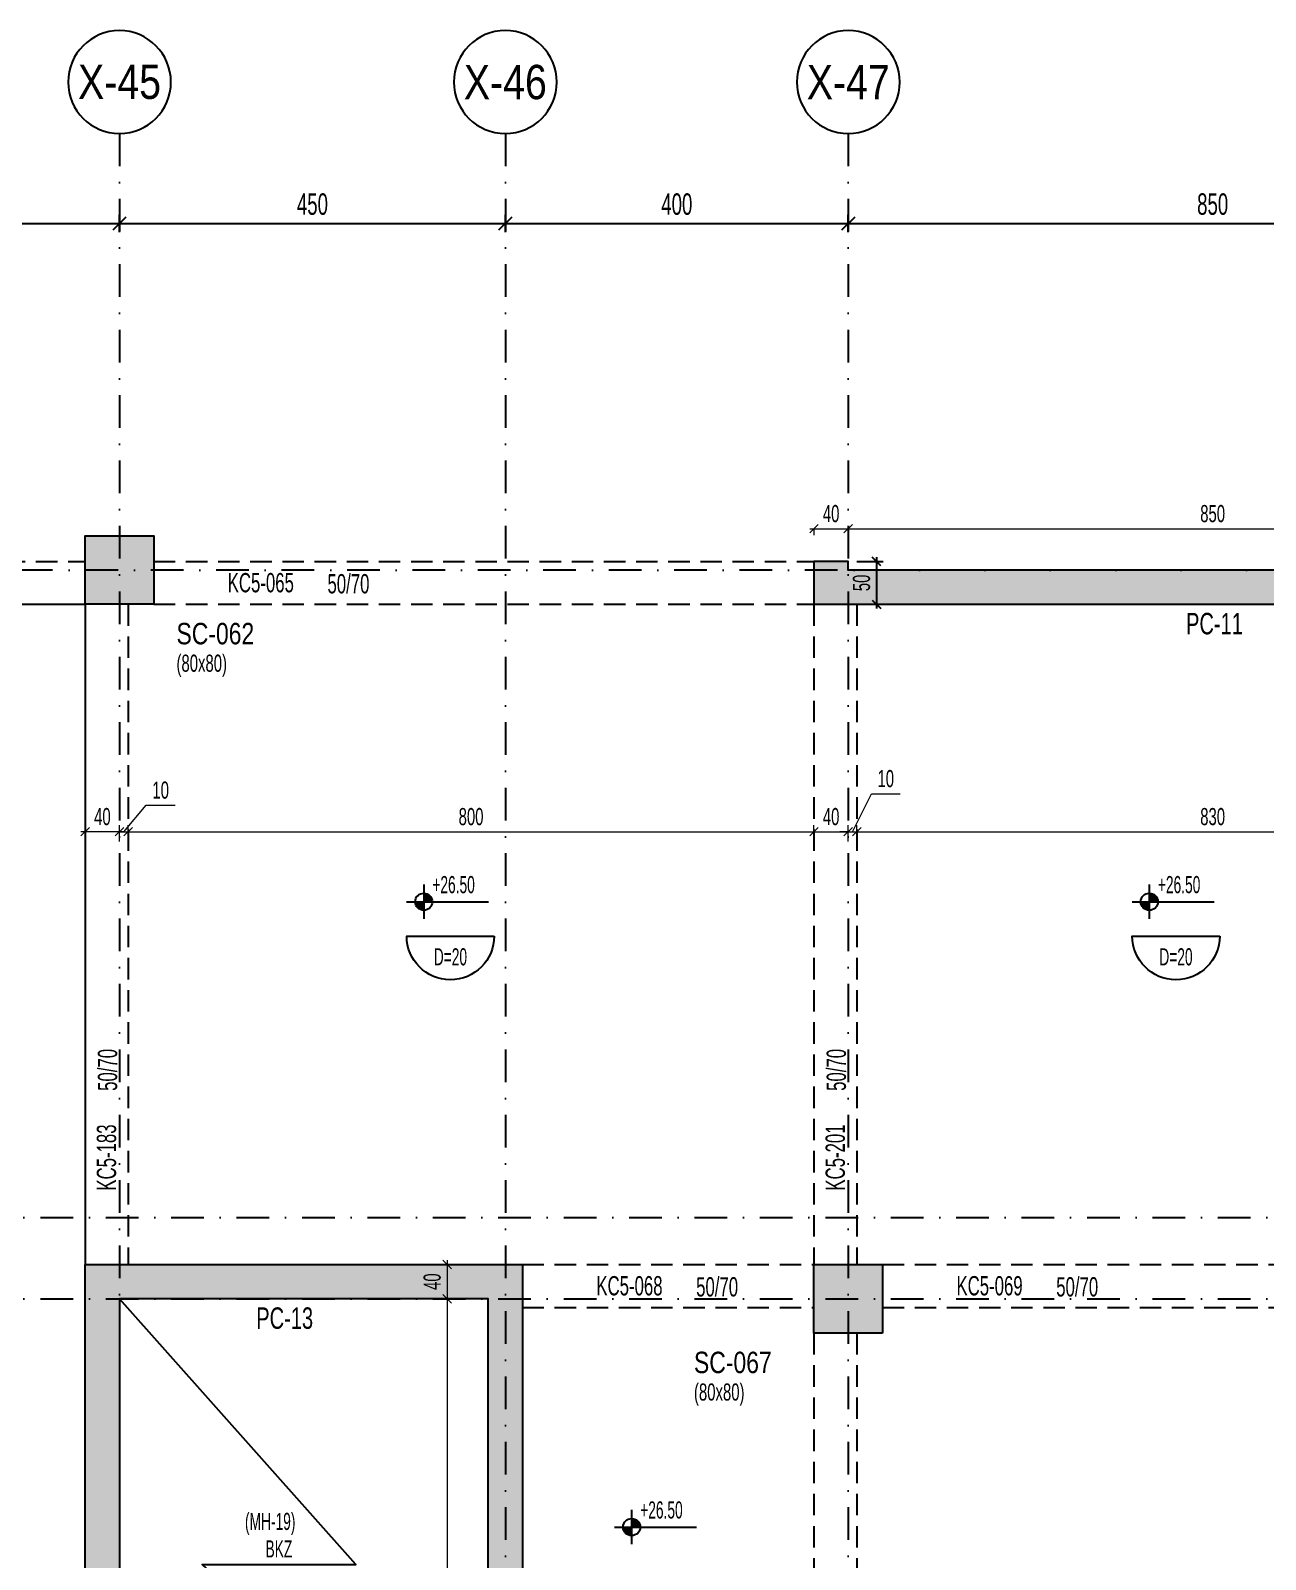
# Model space of a CAD drawing. Header units: millimetres. Extents: x -10495 to 38910, y -777 to 43288.
# Drawn here: x 4146 to 5587, y 2246 to 4029 of the extents above; entities that cross this region are included whole.
import ezdxf
from ezdxf.enums import TextEntityAlignment as Align

# ---------------------------------------------------------------- set-up
doc = ezdxf.new("R2010")
doc.units = ezdxf.units.MM
doc.header["$LTSCALE"] = 100
doc.header["$PDSIZE"] = -100
doc.linetypes.add('DASHDOT', pattern=[25.4, 12.7, -6.35, 0, -6.35])
doc.linetypes.add('HIDDEN', pattern=[0.375, 0.25, -0.125])
for name, color, linetype in [('AKS BALON_ULK', 9, 'Continuous'), ('AKS YAZI_ULK', 20, 'Continuous'), ('AKS_ULK', 8, 'DASHDOT'), ('BOSLUK SEMBOL_ULK', 118, 'Continuous'), ('KOLON-PERDE CEKIRDEK_ULK', 4, 'Continuous'), ('KOT_ULK', 7, 'Continuous'), ('NOTLAR_ULK', 20, 'Continuous'), ('OLCU DIS_ULK', 7, 'Continuous'), ('TARAMA SOLID_ULK', 251, 'Continuous')]:
    doc.layers.add(name, color=color, linetype=linetype)
for name, color, linetype, lineweight in [('DOSEME ISMI_ULK', 244, 'Continuous', 25), ('KIRIS BOYUT_ULK', 232, 'Continuous', 13), ('KIRIS CIZGI DUZ_ULK', 41, 'Continuous', 25), ('KIRIS CIZGI KESIK_ULK', 41, 'HIDDEN', 25), ('KIRIS ISIM_ULK', 221, 'Continuous', 13), ('KOLON BOYUT_ULK', 255, 'Continuous', 13), ('KOLON ISIM_ULK', 91, 'Continuous', 13), ('OLCU IC_ULK', 146, 'Continuous', 18), ('PERDE ISIM_ULK', 153, 'Continuous', 13), ('REV-10_ULK', 52, 'Continuous', 25)]:
    doc.layers.add(name, color=color, linetype=linetype, lineweight=lineweight)
doc.styles.add('ULK-SIMPLXTW.shx', font='ARIALN.TTF')
doc.styles.add('ulkr-simplxtw.shx', font='ulkr-simplxtw.shx', dxfattribs={"width": 0.65})
doc.dimstyles.new('1-100-DIS_ULK', dxfattribs={"dimscale": 100, "dimtxt": 0.25, "dimasz": 0.15, "dimexe": 0.1, "dimexo": 0.1, "dimgap": 0.1, "dimtad": 1, "dimdec": 0, "dimzin": 9, "dimdsep": 46, "dimtxsty": 'ulkr-simplxtw.shx', "dimblk": 'OBLIQUE', "dimcen": 0.1, "dimdle": 0.11, "dimclrd": 256, "dimclre": 256, "dimclrt": 3, "dimadec": 0, "dimazin": 0, "dimtfac": 1, "dimtdec": 0, "dimtix": 1, "dimtmove": 1, "dimatfit": 3, "dimldrblk": 'OBLIQUE', "dimfxl": 1, "dimtolj": 1, "dimtzin": 12, "dimarcsym": 0})
doc.dimstyles.new('1-100-IC_ULK', dxfattribs={"dimscale": 10, "dimtxt": 2, "dimasz": 1, "dimexe": 0.75, "dimexo": 1, "dimgap": 0.75, "dimtad": 1, "dimdec": 1, "dimzin": 9, "dimdsep": 46, "dimtxsty": 'ulkr-simplxtw.shx', "dimblk": 'OBLIQUE', "dimcen": 0.1, "dimdle": 0.5, "dimclrd": 146, "dimclre": 146, "dimclrt": 2, "dimadec": 0, "dimazin": 2, "dimtfac": 1, "dimtdec": 1, "dimtix": 1, "dimtmove": 2, "dimatfit": 3, "dimldrblk": 'OBLIQUE', "dimfxl": 1, "dimtolj": 1, "dimtzin": 0, "dimlwd": -1, "dimlwe": -1, "dimarcsym": 0})

# ---------------------------------------------------------------- blocks, each defined once
blk = doc.blocks.new('AKS SEMBOL_ULK')
at = {"layer": 'AKS BALON_ULK', "linetype": 'ByBlock'}
blk.add_circle((0, -41.2), 60, dxfattribs=at)
at = {"layer": 'AKS YAZI_ULK', "style": 'ULK-SIMPLXTW.shx'}
blk.add_attdef('1', text='', height=40, dxfattribs=at).set_placement((0, -41.2), align=Align.MIDDLE)
blk = doc.blocks.new('_Oblique')
at = {"color": 0, "linetype": 'ByBlock', "lineweight": -2}
blk.add_line((-0.5, -0.5), (0.5, 0.5), dxfattribs=at)
blk = doc.blocks.new('*D1390')
at = {"layer": 'Defpoints', "color": 0, "transparency": 16777216}
for p in [(4250, 3804.1), (3400, 3784.1), (4250, 3784.1)]:
    blk.add_point(p, dxfattribs=at)
at = {"layer": 'OLCU DIS_ULK', "lineweight": -2, "transparency": 16777216}
for p, q in [((3389, 3804.1), (4261, 3804.1)), ((3400, 3794.1), (3400, 3814.1)), ((4250, 3794.1), (4250, 3814.1))]:
    blk.add_line(p, q, dxfattribs=at)
at = {"layer": 'OLCU DIS_ULK', "lineweight": -2, "transparency": 16777216, "xscale": 15, "yscale": 15, "zscale": 15, "rotation": 180}
blk.add_blockref('_Oblique', (3400, 3804.1), dxfattribs=at)
at = {"layer": 'OLCU DIS_ULK', "lineweight": -2, "transparency": 16777216, "xscale": 15, "yscale": 15, "zscale": 15}
blk.add_blockref('_Oblique', (4250, 3804.1), dxfattribs=at)
at = {"layer": 'OLCU DIS_ULK', "color": 3, "transparency": 16777216, "insert": (3825, 3826.6), "char_height": 25, "attachment_point": 5, "style": 'ulkr-simplxtw.shx'}
blk.add_mtext('\\A1;850', dxfattribs=at)
blk = doc.blocks.new('*D1391')
at = {"layer": 'Defpoints', "color": 0, "transparency": 16777216}
for p in [(4700, 3804.1), (4250, 3784.1), (4700, 3784.1)]:
    blk.add_point(p, dxfattribs=at)
at = {"layer": 'OLCU DIS_ULK', "lineweight": -2, "transparency": 16777216}
for p, q in [((4239, 3804.1), (4711, 3804.1)), ((4250, 3794.1), (4250, 3814.1)), ((4700, 3794.1), (4700, 3814.1))]:
    blk.add_line(p, q, dxfattribs=at)
at = {"layer": 'OLCU DIS_ULK', "lineweight": -2, "transparency": 16777216, "xscale": 15, "yscale": 15, "zscale": 15, "rotation": 180}
blk.add_blockref('_Oblique', (4250, 3804.1), dxfattribs=at)
at = {"layer": 'OLCU DIS_ULK', "lineweight": -2, "transparency": 16777216, "xscale": 15, "yscale": 15, "zscale": 15}
blk.add_blockref('_Oblique', (4700, 3804.1), dxfattribs=at)
at = {"layer": 'OLCU DIS_ULK', "color": 3, "transparency": 16777216, "insert": (4475, 3826.6), "char_height": 25, "attachment_point": 5, "style": 'ulkr-simplxtw.shx'}
blk.add_mtext('\\A1;450', dxfattribs=at)
blk = doc.blocks.new('*D1392')
at = {"layer": 'Defpoints', "color": 0, "transparency": 16777216}
for p in [(5100, 3804.1), (4700, 3784.1), (5100, 3784.1)]:
    blk.add_point(p, dxfattribs=at)
at = {"layer": 'OLCU DIS_ULK', "lineweight": -2, "transparency": 16777216}
for p, q in [((4689, 3804.1), (5111, 3804.1)), ((4700, 3794.1), (4700, 3814.1)), ((5100, 3794.1), (5100, 3814.1))]:
    blk.add_line(p, q, dxfattribs=at)
at = {"layer": 'OLCU DIS_ULK', "lineweight": -2, "transparency": 16777216, "xscale": 15, "yscale": 15, "zscale": 15, "rotation": 180}
blk.add_blockref('_Oblique', (4700, 3804.1), dxfattribs=at)
at = {"layer": 'OLCU DIS_ULK', "lineweight": -2, "transparency": 16777216, "xscale": 15, "yscale": 15, "zscale": 15}
blk.add_blockref('_Oblique', (5100, 3804.1), dxfattribs=at)
at = {"layer": 'OLCU DIS_ULK', "color": 3, "transparency": 16777216, "insert": (4900, 3826.6), "char_height": 25, "attachment_point": 5, "style": 'ulkr-simplxtw.shx'}
blk.add_mtext('\\A1;400', dxfattribs=at)
blk = doc.blocks.new('*D1393')
at = {"layer": 'Defpoints', "color": 0, "transparency": 16777216}
for p in [(5950, 3804.1), (5100, 3784.1), (5950, 3784.1)]:
    blk.add_point(p, dxfattribs=at)
at = {"layer": 'OLCU DIS_ULK', "lineweight": -2, "transparency": 16777216}
for p, q in [((5089, 3804.1), (5961, 3804.1)), ((5100, 3794.1), (5100, 3814.1)), ((5950, 3794.1), (5950, 3814.1))]:
    blk.add_line(p, q, dxfattribs=at)
at = {"layer": 'OLCU DIS_ULK', "lineweight": -2, "transparency": 16777216, "xscale": 15, "yscale": 15, "zscale": 15, "rotation": 180}
blk.add_blockref('_Oblique', (5100, 3804.1), dxfattribs=at)
at = {"layer": 'OLCU DIS_ULK', "lineweight": -2, "transparency": 16777216, "xscale": 15, "yscale": 15, "zscale": 15}
blk.add_blockref('_Oblique', (5950, 3804.1), dxfattribs=at)
at = {"layer": 'OLCU DIS_ULK', "color": 3, "transparency": 16777216, "insert": (5525, 3826.6), "char_height": 25, "attachment_point": 5, "style": 'ulkr-simplxtw.shx'}
blk.add_mtext('\\A1;850', dxfattribs=at)
blk = doc.blocks.new('*U20')
at = {"layer": 'KOT_ULK'}
h = blk.add_hatch(color=251, dxfattribs=at)
h.dxf.hatch_style = 1
h.paths.add_polyline_path([(0, 0), (-10, 0, 0.414214), (0, -10)])
h = blk.add_hatch(color=251, dxfattribs=at)
h.dxf.hatch_style = 1
h.paths.add_polyline_path([(10, 0, 0.414214), (0, 10), (0, 0)])
at = {"layer": 'KOT_ULK', "color": 12}
for p, q in [((0, 20), (0, -20)), ((-20, 0), (75.6, 0))]:
    blk.add_line(p, q, dxfattribs=at)
blk.add_circle((0, 0), 10, dxfattribs=at)
at = {"layer": 'KOT_ULK', "style": 'ulkr-simplxtw.shx', "width": 0.6}
for tag, p in [('6', (10, 145)), ('5', (10, 118)), ('4', (10, 91)), ('3', (10, 64)), ('2', (10, 37)), ('1', (10, 10))]:
    blk.add_attdef(tag, p, '', height=20, dxfattribs=at)
at = {"layer": 'KOT_ULK', "color": 242, "style": 'ulkr-simplxtw.shx', "width": 0.65}
blk.add_attdef('NOT', text='', height=20, dxfattribs=at).set_placement((14.8, -10), align=Align.TOP_LEFT)
blk = doc.blocks.new('Döşeme kalınğı_ULK')
at = {"layer": 'DOSEME ISMI_ULK', "color": 12}
blk.add_lwpolyline([(51, 0, -1), (-51, 0)], format="xyb", close=True, dxfattribs=at)
at = {"layer": 'DOSEME ISMI_ULK', "style": 'ulkr-simplxtw.shx', "width": 0.6}
blk.add_attdef('1', text='', height=20, dxfattribs=at).set_placement((0, -14.2), align=Align.TOP_CENTER)
blk = doc.blocks.new('*U31')
at = {"layer": 'KOLON BOYUT_ULK', "style": 'ulkr-simplxtw.shx', "width": 0.65}
blk.add_attdef('2', text='', height=20, dxfattribs=at).set_placement((0, -37), align=Align.TOP_LEFT)
at = {"layer": 'KOLON ISIM_ULK', "style": 'ulkr-simplxtw.shx', "width": 0.8}
blk.add_attdef('1', text='', height=25, dxfattribs=at).set_placement((0, 0), align=Align.TOP_LEFT)
blk = doc.blocks.new('*D1336')
at = {"layer": 'Defpoints', "color": 0, "transparency": 16777216}
for p in [(5060, 3473.2), (5100, 3473.2), (5100, 3448.2)]:
    blk.add_point(p, dxfattribs=at)
at = {"layer": 'OLCU IC_ULK', "color": 146, "transparency": 16777216}
blk.add_line((5055, 3448.2), (5105, 3448.2), dxfattribs=at)
at = {"layer": 'OLCU IC_ULK', "color": 146, "linetype": 'Continuous', "transparency": 16777216}
for p, q in [((5060, 3448.2), (5060, 3440.7)), ((5100, 3448.2), (5100, 3440.7))]:
    blk.add_line(p, q, dxfattribs=at)
at = {"layer": 'OLCU IC_ULK', "color": 146, "transparency": 16777216, "xscale": 10, "yscale": 10, "zscale": 10, "rotation": 180}
blk.add_blockref('_Oblique', (5060, 3448.2), dxfattribs=at)
at = {"layer": 'OLCU IC_ULK', "color": 146, "transparency": 16777216, "xscale": 10, "yscale": 10, "zscale": 10}
blk.add_blockref('_Oblique', (5100, 3448.2), dxfattribs=at)
at = {"layer": 'OLCU IC_ULK', "color": 2, "transparency": 16777216, "insert": (5080, 3465.7), "char_height": 20, "attachment_point": 5, "style": 'ulkr-simplxtw.shx'}
blk.add_mtext('\\A1;40', dxfattribs=at)
blk = doc.blocks.new('*D1337')
at = {"layer": 'Defpoints', "color": 0, "transparency": 16777216}
for p in [(5100, 3473.2), (5950, 3473.2), (5950, 3448.2)]:
    blk.add_point(p, dxfattribs=at)
at = {"layer": 'OLCU IC_ULK', "color": 146, "transparency": 16777216}
blk.add_line((5095, 3448.2), (5955, 3448.2), dxfattribs=at)
at = {"layer": 'OLCU IC_ULK', "color": 146, "linetype": 'Continuous', "transparency": 16777216}
for p, q in [((5100, 3448.2), (5100, 3440.7)), ((5950, 3448.2), (5950, 3440.7))]:
    blk.add_line(p, q, dxfattribs=at)
at = {"layer": 'OLCU IC_ULK', "color": 146, "transparency": 16777216, "xscale": 10, "yscale": 10, "zscale": 10, "rotation": 180}
blk.add_blockref('_Oblique', (5100, 3448.2), dxfattribs=at)
at = {"layer": 'OLCU IC_ULK', "color": 146, "transparency": 16777216, "xscale": 10, "yscale": 10, "zscale": 10}
blk.add_blockref('_Oblique', (5950, 3448.2), dxfattribs=at)
at = {"layer": 'OLCU IC_ULK', "color": 2, "transparency": 16777216, "insert": (5525, 3465.7), "char_height": 20, "attachment_point": 5, "style": 'ulkr-simplxtw.shx'}
blk.add_mtext('\\A1;850', dxfattribs=at)
blk = doc.blocks.new('*D1231')
at = {"layer": 'Defpoints', "color": 0, "transparency": 16777216}
for p in [(4607.2, 2590), (4607.2, 2550), (4632.2, 2550)]:
    blk.add_point(p, dxfattribs=at)
at = {"layer": 'OLCU IC_ULK', "color": 146, "transparency": 16777216}
blk.add_line((4632.2, 2595), (4632.2, 2545), dxfattribs=at)
at = {"layer": 'OLCU IC_ULK', "color": 146, "linetype": 'Continuous', "transparency": 16777216}
for p, q in [((4632.2, 2590), (4639.7, 2590)), ((4632.2, 2550), (4639.7, 2550))]:
    blk.add_line(p, q, dxfattribs=at)
at = {"layer": 'OLCU IC_ULK', "color": 146, "transparency": 16777216, "xscale": 10, "yscale": 10, "zscale": 10}
for p, rotation in [((4632.2, 2590), 90), ((4632.2, 2550), 270)]:
    blk.add_blockref('_Oblique', p, dxfattribs=dict(at, rotation=rotation))
at = {"layer": 'OLCU IC_ULK', "color": 2, "transparency": 16777216, "insert": (4614.7, 2570), "char_height": 20, "attachment_point": 5, "rotation": 90, "style": 'ulkr-simplxtw.shx'}
blk.add_mtext('\\A1;40', dxfattribs=at)
blk = doc.blocks.new('*D1232')
at = {"layer": 'Defpoints', "color": 0, "transparency": 16777216}
for p in [(4607.2, 2550), (4607.2, 1740), (4632.2, 1740)]:
    blk.add_point(p, dxfattribs=at)
at = {"layer": 'OLCU IC_ULK', "color": 146, "transparency": 16777216}
blk.add_line((4632.2, 2555), (4632.2, 1735), dxfattribs=at)
at = {"layer": 'OLCU IC_ULK', "color": 146, "linetype": 'Continuous', "transparency": 16777216}
for p, q in [((4632.2, 2550), (4639.7, 2550)), ((4632.2, 1740), (4639.7, 1740))]:
    blk.add_line(p, q, dxfattribs=at)
at = {"layer": 'OLCU IC_ULK', "color": 146, "transparency": 16777216, "xscale": 10, "yscale": 10, "zscale": 10}
for p, rotation in [((4632.2, 2550), 90), ((4632.2, 1740), 270)]:
    blk.add_blockref('_Oblique', p, dxfattribs=dict(at, rotation=rotation))
at = {"layer": 'OLCU IC_ULK', "color": 2, "transparency": 16777216, "insert": (4614.7, 2145), "char_height": 20, "attachment_point": 5, "rotation": 90, "style": 'ulkr-simplxtw.shx'}
blk.add_mtext('\\A1;810', dxfattribs=at)
blk = doc.blocks.new('*D1274')
at = {"layer": 'Defpoints', "color": 0, "transparency": 16777216}
for p in [(4210, 3094.8), (4210, 3073.5), (4250, 3073.5)]:
    blk.add_point(p, dxfattribs=at)
at = {"layer": 'OLCU IC_ULK', "color": 146, "transparency": 16777216}
blk.add_line((4255, 3094.8), (4205, 3094.8), dxfattribs=at)
at = {"layer": 'OLCU IC_ULK', "color": 146, "linetype": 'Continuous', "transparency": 16777216}
for p, q in [((4210, 3083.5), (4210, 3102.3)), ((4250, 3083.5), (4250, 3102.3))]:
    blk.add_line(p, q, dxfattribs=at)
at = {"layer": 'OLCU IC_ULK', "color": 146, "transparency": 16777216, "xscale": 10, "yscale": 10, "zscale": 10, "rotation": 180}
blk.add_blockref('_Oblique', (4210, 3094.8), dxfattribs=at)
at = {"layer": 'OLCU IC_ULK', "color": 146, "transparency": 16777216, "xscale": 10, "yscale": 10, "zscale": 10}
blk.add_blockref('_Oblique', (4250, 3094.8), dxfattribs=at)
at = {"layer": 'OLCU IC_ULK', "color": 2, "transparency": 16777216, "insert": (4230, 3112.3), "char_height": 20, "attachment_point": 5, "style": 'ulkr-simplxtw.shx'}
blk.add_mtext('\\A1;40', dxfattribs=at)
blk = doc.blocks.new('*D1275')
at = {"layer": 'Defpoints', "color": 0, "transparency": 16777216}
for p in [(4260, 3094.8), (4250, 3073.5), (4260, 3073.5)]:
    blk.add_point(p, dxfattribs=at)
at = {"layer": 'OLCU IC_ULK', "color": 146, "transparency": 16777216}
for p, q in [((4255, 3094.8), (4281.2, 3125.7)), ((4281.2, 3125.7), (4314.8, 3125.7)), ((4250, 3094.8), (4240, 3094.8)), ((4250, 3094.8), (4260, 3094.8)), ((4250, 3094.8), (4260, 3094.8)), ((4260, 3094.8), (4270, 3094.8))]:
    blk.add_line(p, q, dxfattribs=at)
at = {"layer": 'OLCU IC_ULK', "color": 146, "linetype": 'Continuous', "transparency": 16777216}
for p, q in [((4250, 3083.5), (4250, 3102.3)), ((4260, 3083.5), (4260, 3102.3))]:
    blk.add_line(p, q, dxfattribs=at)
at = {"layer": 'OLCU IC_ULK', "color": 146, "transparency": 16777216, "xscale": 10, "yscale": 10, "zscale": 10}
blk.add_blockref('_Oblique', (4250, 3094.8), dxfattribs=at)
at = {"layer": 'OLCU IC_ULK', "color": 146, "transparency": 16777216, "xscale": 10, "yscale": 10, "zscale": 10, "rotation": 180}
blk.add_blockref('_Oblique', (4260, 3094.8), dxfattribs=at)
at = {"layer": 'OLCU IC_ULK', "color": 2, "transparency": 16777216, "insert": (4298, 3143.2), "char_height": 20, "attachment_point": 5, "style": 'ulkr-simplxtw.shx'}
blk.add_mtext('\\A1;10', dxfattribs=at)
blk = doc.blocks.new('*D1276')
at = {"layer": 'Defpoints', "color": 0, "transparency": 16777216}
for p in [(5060, 3094.8), (4260, 3073.5), (5060, 3073.5)]:
    blk.add_point(p, dxfattribs=at)
at = {"layer": 'OLCU IC_ULK', "color": 146, "transparency": 16777216}
blk.add_line((4255, 3094.8), (5065, 3094.8), dxfattribs=at)
at = {"layer": 'OLCU IC_ULK', "color": 146, "linetype": 'Continuous', "transparency": 16777216}
for p, q in [((4260, 3083.5), (4260, 3102.3)), ((5060, 3083.5), (5060, 3102.3))]:
    blk.add_line(p, q, dxfattribs=at)
at = {"layer": 'OLCU IC_ULK', "color": 146, "transparency": 16777216, "xscale": 10, "yscale": 10, "zscale": 10, "rotation": 180}
blk.add_blockref('_Oblique', (4260, 3094.8), dxfattribs=at)
at = {"layer": 'OLCU IC_ULK', "color": 146, "transparency": 16777216, "xscale": 10, "yscale": 10, "zscale": 10}
blk.add_blockref('_Oblique', (5060, 3094.8), dxfattribs=at)
at = {"layer": 'OLCU IC_ULK', "color": 2, "transparency": 16777216, "insert": (4660, 3112.3), "char_height": 20, "attachment_point": 5, "style": 'ulkr-simplxtw.shx'}
blk.add_mtext('\\A1;800', dxfattribs=at)
blk = doc.blocks.new('*D1277')
at = {"layer": 'Defpoints', "color": 0, "transparency": 16777216}
for p in [(5100, 3094.8), (5060, 3073.5), (5100, 3073.5)]:
    blk.add_point(p, dxfattribs=at)
at = {"layer": 'OLCU IC_ULK', "color": 146, "transparency": 16777216}
blk.add_line((5055, 3094.8), (5105, 3094.8), dxfattribs=at)
at = {"layer": 'OLCU IC_ULK', "color": 146, "linetype": 'Continuous', "transparency": 16777216}
for p, q in [((5060, 3083.5), (5060, 3102.3)), ((5100, 3083.5), (5100, 3102.3))]:
    blk.add_line(p, q, dxfattribs=at)
at = {"layer": 'OLCU IC_ULK', "color": 146, "transparency": 16777216, "xscale": 10, "yscale": 10, "zscale": 10, "rotation": 180}
blk.add_blockref('_Oblique', (5060, 3094.8), dxfattribs=at)
at = {"layer": 'OLCU IC_ULK', "color": 146, "transparency": 16777216, "xscale": 10, "yscale": 10, "zscale": 10}
blk.add_blockref('_Oblique', (5100, 3094.8), dxfattribs=at)
at = {"layer": 'OLCU IC_ULK', "color": 2, "transparency": 16777216, "insert": (5080, 3112.3), "char_height": 20, "attachment_point": 5, "style": 'ulkr-simplxtw.shx'}
blk.add_mtext('\\A1;40', dxfattribs=at)
blk = doc.blocks.new('*D1278')
at = {"layer": 'Defpoints', "color": 0, "transparency": 16777216}
for p in [(5110, 3094.8), (5100, 3073.5), (5110, 3073.5)]:
    blk.add_point(p, dxfattribs=at)
at = {"layer": 'OLCU IC_ULK', "color": 146, "transparency": 16777216}
for p, q in [((5105, 3094.8), (5126.9, 3139.1)), ((5126.9, 3139.1), (5160.5, 3139.1)), ((5100, 3094.8), (5090, 3094.8)), ((5100, 3094.8), (5110, 3094.8)), ((5100, 3094.8), (5110, 3094.8)), ((5110, 3094.8), (5120, 3094.8))]:
    blk.add_line(p, q, dxfattribs=at)
at = {"layer": 'OLCU IC_ULK', "color": 146, "linetype": 'Continuous', "transparency": 16777216}
for p, q in [((5100, 3083.5), (5100, 3102.3)), ((5110, 3083.5), (5110, 3102.3))]:
    blk.add_line(p, q, dxfattribs=at)
at = {"layer": 'OLCU IC_ULK', "color": 146, "transparency": 16777216, "xscale": 10, "yscale": 10, "zscale": 10}
blk.add_blockref('_Oblique', (5100, 3094.8), dxfattribs=at)
at = {"layer": 'OLCU IC_ULK', "color": 146, "transparency": 16777216, "xscale": 10, "yscale": 10, "zscale": 10, "rotation": 180}
blk.add_blockref('_Oblique', (5110, 3094.8), dxfattribs=at)
at = {"layer": 'OLCU IC_ULK', "color": 2, "transparency": 16777216, "insert": (5143.7, 3156.6), "char_height": 20, "attachment_point": 5, "style": 'ulkr-simplxtw.shx'}
blk.add_mtext('\\A1;10', dxfattribs=at)
blk = doc.blocks.new('*D1279')
at = {"layer": 'Defpoints', "color": 0, "transparency": 16777216}
for p in [(5940, 3094.8), (5110, 3073.5), (5940, 3073.5)]:
    blk.add_point(p, dxfattribs=at)
at = {"layer": 'OLCU IC_ULK', "color": 146, "transparency": 16777216}
blk.add_line((5105, 3094.8), (5945, 3094.8), dxfattribs=at)
at = {"layer": 'OLCU IC_ULK', "color": 146, "linetype": 'Continuous', "transparency": 16777216}
for p, q in [((5110, 3083.5), (5110, 3102.3)), ((5940, 3083.5), (5940, 3102.3))]:
    blk.add_line(p, q, dxfattribs=at)
at = {"layer": 'OLCU IC_ULK', "color": 146, "transparency": 16777216, "xscale": 10, "yscale": 10, "zscale": 10, "rotation": 180}
blk.add_blockref('_Oblique', (5110, 3094.8), dxfattribs=at)
at = {"layer": 'OLCU IC_ULK', "color": 146, "transparency": 16777216, "xscale": 10, "yscale": 10, "zscale": 10}
blk.add_blockref('_Oblique', (5940, 3094.8), dxfattribs=at)
at = {"layer": 'OLCU IC_ULK', "color": 2, "transparency": 16777216, "insert": (5525, 3112.3), "char_height": 20, "attachment_point": 5, "style": 'ulkr-simplxtw.shx'}
blk.add_mtext('\\A1;830', dxfattribs=at)
blk = doc.blocks.new('Kiriş_Sembol_ULK')
at = {"layer": 'KIRIS BOYUT_ULK', "style": 'ulkr-simplxtw.shx', "width": 0.65}
blk.add_attdef('B', text='', height=25, dxfattribs=at).set_placement((21, 0.4), align=Align.MIDDLE_LEFT)
at = {"layer": 'KIRIS ISIM_ULK', "style": 'ulkr-simplxtw.shx', "width": 0.65}
blk.add_attdef('K', text='', height=25, dxfattribs=at).set_placement((-18.2, 12.9), align=Align.TOP_RIGHT)
blk = doc.blocks.new('*D1424')
at = {"layer": 'Defpoints', "color": 0, "transparency": 16777216}
for p in [(5100, 3410), (5100, 3360), (5133, 3360)]:
    blk.add_point(p, dxfattribs=at)
at = {"layer": 'REV-10_ULK', "color": 146, "linetype": 'Continuous', "transparency": 16777216}
for p, q in [((5110, 3410), (5140.5, 3410)), ((5110, 3360), (5140.5, 3360))]:
    blk.add_line(p, q, dxfattribs=at)
at = {"layer": 'REV-10_ULK', "color": 146, "transparency": 16777216}
blk.add_line((5133, 3415), (5133, 3355), dxfattribs=at)
at = {"layer": 'REV-10_ULK', "color": 146, "transparency": 16777216, "xscale": 10, "yscale": 10, "zscale": 10}
for p, rotation in [((5133, 3410), 90), ((5133, 3360), 270)]:
    blk.add_blockref('_Oblique', p, dxfattribs=dict(at, rotation=rotation))
at = {"layer": 'REV-10_ULK', "color": 2, "transparency": 16777216, "insert": (5115.5, 3385), "char_height": 20, "attachment_point": 5, "rotation": 90, "style": 'ulkr-simplxtw.shx'}
blk.add_mtext('\\A1;50', dxfattribs=at)

msp = doc.modelspace()

# ---------------------------------------------------------------- hatches: boundary and pattern name
at = {"layer": 'TARAMA SOLID_ULK'}
h = msp.add_hatch(color=256, dxfattribs=at)
h.dxf.hatch_style = 1
h.paths.add_polyline_path([(4210, 3360), (4290, 3360), (4290, 3440), (4210, 3440)])
h = msp.add_hatch(color=256, dxfattribs=at)
h.dxf.hatch_style = 1
h.paths.add_polyline_path([(5990, 3360), (5990, 3400), (5950, 3400), (5950, 3400), (5100, 3400), (5100, 3410), (5060, 3410), (5060, 3360)])
h = msp.add_hatch(color=256, dxfattribs=at)
h.dxf.hatch_style = 1
h.paths.add_polyline_path([(4720, 1605), (4680, 1605), (4680, 2550), (4250, 2550), (4250, 1605), (4210, 1605), (4210, 2590), (4720, 2590)])
h = msp.add_hatch(color=256, dxfattribs=at)
h.dxf.hatch_style = 1
h.paths.add_polyline_path([(5060, 2590), (5060, 2510), (5140, 2510), (5140, 2590)])

# ---------------------------------------------------------------- linework, layer by layer
at = {"layer": 'AKS_ULK', "ltscale": 0.03}
for points in [[(4250, 3909.14), (4250, -656.87)], [(4700, 3909.14), (4700, -656.87)], [(5100, 3909.14), (5100, -656.87)], [(6766.16, 3400), (-775.51, 3400)], [(-775.51, 2670), (-725.51, 2670), (-725.51, 2645), (6716.16, 2645), (6716.16, 2720), (6766.16, 2720)], [(-775.51, 2525), (-725.51, 2525), (-725.51, 2550), (6716.16, 2550), (6716.16, 2475), (6766.16, 2475)]]:
    msp.add_lwpolyline(points, dxfattribs=at)
at = {"layer": 'BOSLUK SEMBOL_ULK'}
msp.add_lwpolyline([(4680, 1930), (4346.54, 2240), (4525.73, 2240), (4250, 2550)], dxfattribs=at)
at = {"layer": 'KIRIS CIZGI DUZ_ULK'}
for p, q in [((3440, 3360), (4210, 3360)), ((4210, 3360), (4210, 2590))]:
    msp.add_line(p, q, dxfattribs=at)
at = {"layer": 'KIRIS CIZGI KESIK_ULK'}
for p, q in [((3440, 3410), (4210, 3410)), ((4290, 3410), (5060, 3410)), ((4260, 3360), (4260, 2590)), ((4290, 3360), (5060, 3360)), ((5060, 3360), (5060, 2590)), ((5110, 3360), (5110, 2590)), ((4720, 2590), (5060, 2590)), ((5140, 2590), (5910, 2590)), ((4720, 2540), (5060, 2540)), ((5140, 2540), (5910, 2540)), ((5060, 2510), (5060, 2040)), ((5110, 2510), (5110, 1740))]:
    msp.add_line(p, q, dxfattribs=at)
at = {"layer": 'KOLON-PERDE CEKIRDEK_ULK'}
for points in [[(4290, 3360), (4210, 3360), (4210, 3440), (4290, 3440)], [(5990, 3360), (5990, 3400), (5950, 3400), (5950, 3400), (5100, 3400), (5100, 3410), (5060, 3410), (5060, 3360)], [(4720, 1605), (4680, 1605), (4680, 2550), (4250, 2550), (4250, 1605), (4210, 1605), (4210, 2590), (4720, 2590)], [(5140, 2510), (5060, 2510), (5060, 2590), (5140, 2590)]]:
    msp.add_lwpolyline(points, close=True, dxfattribs=at)

# ---------------------------------------------------------------- block references
at = {"layer": 'AKS_ULK', "linetype": 'ByBlock'}
ref = msp.add_blockref('AKS SEMBOL_ULK', (4250, 3927.89), dxfattribs=dict(at, xscale=-1, rotation=180))
ref.add_attrib('1', 'X-45', dxfattribs={"layer": 'AKS YAZI_ULK', "height": 40, "style": 'ULK-SIMPLXTW.shx'}).set_placement((4250, 3969.14), align=Align.MIDDLE)
ref = msp.add_blockref('AKS SEMBOL_ULK', (4700, 3927.89), dxfattribs=dict(at, xscale=-1, rotation=180))
ref.add_attrib('1', 'X-46', dxfattribs={"layer": 'AKS YAZI_ULK', "height": 40, "style": 'ULK-SIMPLXTW.shx'}).set_placement((4700, 3969.14), align=Align.MIDDLE)
ref = msp.add_blockref('AKS SEMBOL_ULK', (5100, 3927.89), dxfattribs=dict(at, xscale=-1, rotation=180))
ref.add_attrib('1', 'X-47', dxfattribs={"layer": 'AKS YAZI_ULK', "height": 40, "style": 'ULK-SIMPLXTW.shx'}).set_placement((5100, 3969.14), align=Align.MIDDLE)
at = {"layer": 'DOSEME ISMI_ULK'}
for p in [(4635.94, 2973.1), (5482.2, 2973.1)]:
    msp.add_blockref('Döşeme kalınğı_ULK', p, dxfattribs=at).add_auto_attribs({'1': 'D=20'})
at = {"layer": 'KIRIS ISIM_ULK'}
ref = msp.add_blockref('Kiriş_Sembol_ULK', (4471.53, 3383.56), dxfattribs=at)
ref.add_attrib('B', '50/70', dxfattribs={"layer": 'KIRIS BOYUT_ULK', "height": 22.5, "style": 'ulkr-simplxtw.shx', "width": 0.65}).set_placement((4492.54, 3384), align=Align.MIDDLE_LEFT)
ref.add_attrib('K', 'KC5-065', dxfattribs={"height": 22.5, "style": 'ulkr-simplxtw.shx', "width": 0.65}).set_placement((4453.37, 3396.5), align=Align.TOP_RIGHT)
ref = msp.add_blockref('Kiriş_Sembol_ULK', (4236.44, 2771.53), dxfattribs=dict(at, rotation=90))
ref.add_attrib('B', '50/70', dxfattribs={"layer": 'KIRIS BOYUT_ULK', "height": 22.5, "rotation": 90, "style": 'ulkr-simplxtw.shx', "width": 0.65}).set_placement((4236, 2792.54), align=Align.MIDDLE_LEFT)
ref.add_attrib('K', 'KC5-183', dxfattribs={"height": 22.5, "rotation": 90, "style": 'ulkr-simplxtw.shx', "width": 0.65}).set_placement((4223.5, 2753.38), align=Align.TOP_RIGHT)
ref = msp.add_blockref('Kiriş_Sembol_ULK', (5086.44, 2771.53), dxfattribs=dict(at, rotation=90))
ref.add_attrib('B', '50/70', dxfattribs={"layer": 'KIRIS BOYUT_ULK', "height": 22.5, "rotation": 90, "style": 'ulkr-simplxtw.shx', "width": 0.65}).set_placement((5086, 2792.54), align=Align.MIDDLE_LEFT)
ref.add_attrib('K', 'KC5-201', dxfattribs={"height": 22.5, "rotation": 90, "style": 'ulkr-simplxtw.shx', "width": 0.65}).set_placement((5073.5, 2753.38), align=Align.TOP_RIGHT)
ref = msp.add_blockref('Kiriş_Sembol_ULK', (4901.53, 2563.56), dxfattribs=at)
ref.add_attrib('B', '50/70', dxfattribs={"layer": 'KIRIS BOYUT_ULK', "height": 22.5, "style": 'ulkr-simplxtw.shx', "width": 0.65}).set_placement((4922.54, 2564), align=Align.MIDDLE_LEFT)
ref.add_attrib('K', 'KC5-068', dxfattribs={"height": 22.5, "style": 'ulkr-simplxtw.shx', "width": 0.65}).set_placement((4883.37, 2576.5), align=Align.TOP_RIGHT)
ref = msp.add_blockref('Kiriş_Sembol_ULK', (5321.53, 2563.56), dxfattribs=at)
ref.add_attrib('B', '50/70', dxfattribs={"layer": 'KIRIS BOYUT_ULK', "height": 22.5, "style": 'ulkr-simplxtw.shx', "width": 0.65}).set_placement((5342.54, 2564), align=Align.MIDDLE_LEFT)
ref.add_attrib('K', 'KC5-069', dxfattribs={"height": 22.5, "style": 'ulkr-simplxtw.shx', "width": 0.65}).set_placement((5303.37, 2576.5), align=Align.TOP_RIGHT)
at = {"layer": 'KOLON ISIM_ULK'}
for p, values in [((4316.42, 3338.33), {'1': 'SC-062', '2': '(80x80)'}), ((4920, 2488.33), {'1': 'SC-067', '2': '(80x80)'})]:
    msp.add_blockref('*U31', p, dxfattribs=at).add_auto_attribs(values)
at = {"layer": 'KOT_ULK'}
ref = msp.add_blockref('*U20', (4604.85, 3013.1), dxfattribs=at)
ref.add_attrib('1', '+26.50', (4614.85, 3023.1), dxfattribs={"height": 20, "style": 'ulkr-simplxtw.shx', "width": 0.6})
ref = msp.add_blockref('*U20', (5451.11, 3013.1), dxfattribs=at)
ref.add_attrib('1', '+26.50', (5461.11, 3023.1), dxfattribs={"height": 20, "style": 'ulkr-simplxtw.shx', "width": 0.6})
ref = msp.add_blockref('*U20', (4847.32, 2283.79), dxfattribs=at)
ref.add_attrib('1', '+26.50', (4857.32, 2293.79), dxfattribs={"height": 20, "style": 'ulkr-simplxtw.shx', "width": 0.6})

# ---------------------------------------------------------------- texts
at = {"layer": 'NOTLAR_ULK', "style": 'ulkr-simplxtw.shx', "width": 0.6}
for s, p in [('(MH-19)', (4396.32, 2290.4)), ('BKZ', (4420.3, 2258.35))]:
    msp.add_text(s, height=20, dxfattribs=at).set_placement(p, align=Align.MIDDLE_LEFT)
at = {"layer": 'PERDE ISIM_ULK', "style": 'ulkr-simplxtw.shx', "width": 0.7}
for s, p in [('PC-11', (5493.96, 3325)), ('PC-13', (4409.45, 2515))]:
    msp.add_text(s, height=25, rotation=0, dxfattribs=at).set_placement(p)

# ---------------------------------------------------------------- dimensions: what is measured, and where the dimension line sits
at = {"layer": 'OLCU DIS_ULK'}
for base, p1, p2, picture, middle in [((4250, 3804.14), (3400, 3784.14), (4250, 3784.14), '*D1390', (3825, 3826.64)), ((4700, 3804.14), (4250, 3784.14), (4700, 3784.14), '*D1391', (4475, 3826.64)), ((5100, 3804.14), (4700, 3784.14), (5100, 3784.14), '*D1392', (4900, 3826.64)), ((5950, 3804.14), (5100, 3784.14), (5950, 3784.14), '*D1393', (5525, 3826.64))]:
    dim = msp.add_linear_dim(base=base, p1=p1, p2=p2, dimstyle='1-100-DIS_ULK', dxfattribs=at)
    dim.commit()
    dim.dimension.update_dxf_attribs({"geometry": picture, "text_midpoint": middle})
at = {"layer": 'OLCU IC_ULK'}
for base, p1, p2, override, picture, middle in [((5100, 3448.18), (5060, 3473.18), (5100, 3473.18), {"dimfxl": 0, "dimfxlon": 1}, '*D1336', (5080, 3465.68)), ((5950, 3448.18), (5100, 3473.18), (5950, 3473.18), {"dimfxl": 0, "dimfxlon": 1}, '*D1337', (5525, 3465.68)), ((4210, 3094.8), (4250, 3073.52), (4210, 3073.52), {"dimfxl": 0}, '*D1274', (4230, 3112.3)), ((5060, 3094.8), (4260, 3073.52), (5060, 3073.52), {"dimfxl": 0}, '*D1276', (4660, 3112.3)), ((5100, 3094.8), (5060, 3073.52), (5100, 3073.52), {"dimfxl": 0}, '*D1277', (5080, 3112.3)), ((5940, 3094.8), (5110, 3073.52), (5940, 3073.52), {"dimfxl": 0}, '*D1279', (5525, 3112.3))]:
    dim = msp.add_linear_dim(base=base, p1=p1, p2=p2, dimstyle='1-100-IC_ULK', override=override, dxfattribs=at)
    dim.commit()
    dim.dimension.update_dxf_attribs({"geometry": picture, "text_midpoint": middle})
for base, p1, p2, override, picture, middle in [((4260, 3094.8), (4250, 3073.52), (4260, 3073.52), {"dimtad": 3, "dimtmove": 1, "dimfxl": 0}, '*D1275', (4288.73, 3125.74)), ((5110, 3094.8), (5100, 3073.52), (5110, 3073.52), {"dimtmove": 1, "dimfxl": 0}, '*D1278', (5134.43, 3139.11))]:
    dim = msp.add_linear_dim(base=base, p1=p1, p2=p2, dimstyle='1-100-IC_ULK', override=override, dxfattribs=at)
    dim.commit()
    dim.dimension.update_dxf_attribs({"geometry": picture, "text_midpoint": middle, "dimtype": 160})
for base, p1, p2, picture, middle in [((4632.23, 2550), (4607.23, 2590), (4607.23, 2550), '*D1231', (4614.73, 2570)), ((4632.23, 1740), (4607.23, 2550), (4607.23, 1740), '*D1232', (4614.73, 2145))]:
    dim = msp.add_linear_dim(base=base, p1=p1, p2=p2, angle=90, dimstyle='1-100-IC_ULK', override={"dimfxl": 0, "dimfxlon": 1}, dxfattribs=at)
    dim.commit()
    dim.dimension.update_dxf_attribs({"geometry": picture, "text_midpoint": middle})
at = {"layer": 'REV-10_ULK'}
dim = msp.add_linear_dim(base=(5132.95, 3360), p1=(5100, 3410), p2=(5100, 3360), angle=90, dimstyle='1-100-IC_ULK', dxfattribs=at)
dim.commit()
dim.dimension.update_dxf_attribs({"geometry": '*D1424', "text_midpoint": (5115.45, 3385)})

doc.saveas('drawing.dxf')
